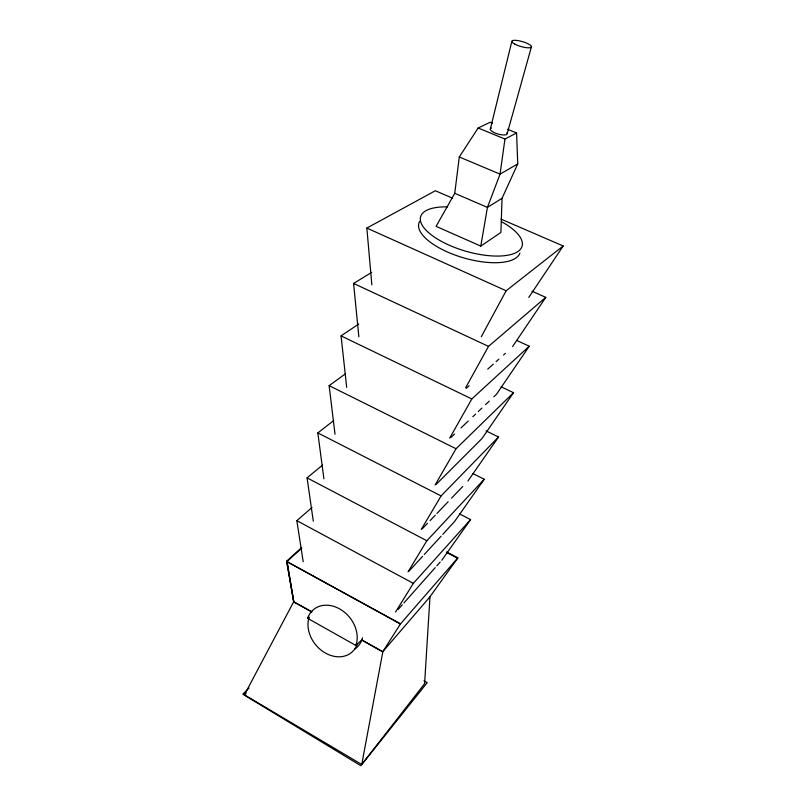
<?xml version="1.0" encoding="UTF-8"?>
<svg xmlns="http://www.w3.org/2000/svg" width="806" height="806" viewBox="0 0 806 806"><rect width="100%" height="100%" fill="white"/><g stroke="black" fill="none" stroke-linecap="round" stroke-linejoin="round"><path stroke-width="1.21" d="M507.407 129.242L516.575 132.98L517.754 163.91L502.037 198.316L500.909 232.45L480.789 246.092L436.086 226.355L454.755 193.309L459.289 156.979L478.149 128.013L490.219 122.22L492.516 123.157M516.575 132.98L504.959 139.025L500.052 174.126L487.429 207.384L480.789 246.092M301.867 548.02L287.077 561.47L293.767 601.639L244.43 694.822L361.733 764.491L382.87 651.591L429.628 597.226L457.868 557.873L446.746 552.029M490.3 129.192L511.84 41.459M507.226 133.524L531.486 46.617M481.283 336.737L506.158 290.754L563.172 245.981L500.989 219.101M465.656 387.726L488.517 346.368L545.783 297.364L531.99 291.198M449.688 438.152L471.832 398.95L529.25 346.217L516.737 340.434M435.099 484.99L456.045 448.73L513.523 392.703L501.11 386.799M421.256 529.451L441.073 495.932L498.531 436.993L486.099 430.918M408.068 571.776L426.858 540.745L484.235 479.248L473.001 473.616M395.514 612.086L413.337 583.353L470.583 519.598L459.41 513.855M382.749 651.762L361.743 639.984L382.749 651.762L400.471 623.915L457.868 557.873M528.776 297.444L563.172 245.981M512.616 346.499L545.783 297.364M529.25 346.217L496.546 394.194L493.806 396.794M513.523 392.703L481.887 438.645L436.237 484.295M467.913 481.041L498.531 436.993M484.235 479.248L454.574 521.522L442.786 534.358M441.819 560.21L470.583 519.598M361.733 764.491L424.601 683.679L429.971 596.914M311.751 611.956L293.636 601.8L311.882 611.794M286.936 561.621L400.471 623.915L286.936 561.621L293.636 601.8M398.154 609.437L402.275 604.792M403.917 602.938L435.23 567.646M436.882 565.782L440.177 562.074M409.105 571.011L422.576 556.352M424.258 554.518L441.104 536.192M422.334 528.736L427.492 523.336M430.072 520.636L435.23 515.236M436.953 513.432L448.136 501.735M451.572 498.138L462.755 486.441M244.43 694.822L246.183 693.029M249.054 688.022L242.828 694.208L360.836 765.7L427.21 682.662L423.956 680.798M450.897 437.507L454.554 434.041M460.941 427.976L468.246 421.044M472.81 416.712L475.55 414.113M478.29 411.513L481.938 408.048M485.585 404.592L489.242 401.126M357.31 644.135A28.643 22.78 50.5 0 1 325.473 653.082A28.643 22.78 50.5 0 1 309.161 617.053L307.65 618.323L355.889 645.475L361.864 639.813M293.767 601.639L286.533 561.288L301.333 547.838M466.321 388.24L469.112 385.752M487.721 369.128L493.312 364.141M496.103 361.652L498.894 359.154M503.549 355.003L505.412 353.34M303.207 561.772L296.84 520.666L311.982 507.508M313.302 521.24L307.076 477.857L322.591 465.062M323.891 478.774L317.836 432.913L333.714 420.561M335.004 434.192L329.14 385.651L345.391 373.843M346.691 387.354L341.049 335.89L358.72 324.032M502.037 198.316L487.429 207.384L454.755 193.309M358.861 336.787L353.592 283.44L371.677 272.398M517.754 163.91L500.052 174.126L459.289 156.979M371.838 284.83L366.851 228.058L435.351 190.74L452.619 198.205M286.533 561.288L287.077 561.47M478.149 128.013L504.959 139.025M366.851 228.058L506.158 290.754M353.592 283.44L488.517 346.368M341.049 335.89L471.832 398.95M329.14 385.651L456.045 448.73M317.836 432.913L441.073 495.932M307.076 477.857L426.858 540.745M446.403 552.322L457.536 558.165M296.84 520.666L413.337 583.353M362.478 637.798A28.432 22.689 50.5 0 1 354.61 649.233M519.84 253.245A52.672 20.694 16.2 0 1 460.448 256.902A52.672 20.694 16.2 0 1 419.704 221.378M501.382 221.65A52.833 20.503 16.2 0 1 507.579 255.26A52.833 20.503 16.2 0 1 430.273 234.062A52.833 20.503 16.2 0 1 447.622 206.9M506.903 132.698A8.775 2.761 16.2 0 1 497.745 133.957A8.775 2.761 16.2 0 1 491.408 128.043M307.65 618.323A28.714 22.81 50.5 0 1 339.689 608.943A28.714 22.81 50.5 0 1 355.889 645.475M514.953 44.189A10.206 2.559 16.2 0 0 531.235 47.242A10.206 2.559 16.2 0 0 518.792 40.743A10.206 2.559 16.2 0 0 514.953 44.189"/></g></svg>
